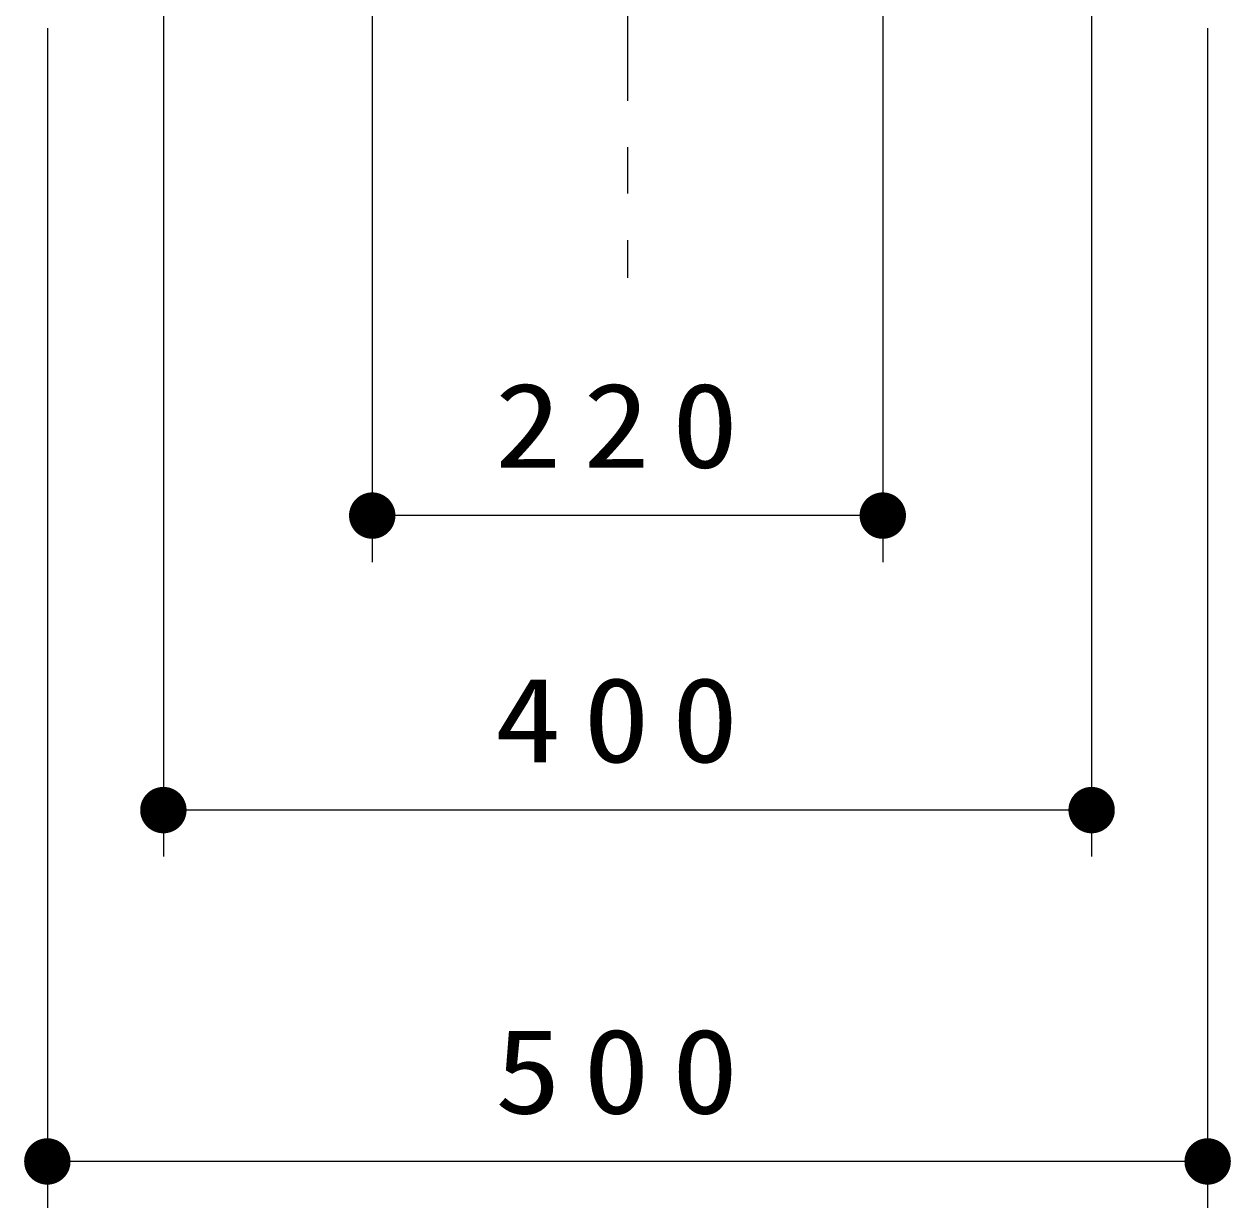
# Model space of a CAD drawing. Units: millimetres on the paper, with parts at other scales. Extents: x -365 to 0, y -26 to 257.
# Drawn here: x -199.83 to -173.83, y 48.11 to 73.61 of the extents above; entities that cross this region are included whole.
import ezdxf

# ---------------------------------------------------------------- set-up
doc = ezdxf.new("R2010")
doc.units = ezdxf.units.MM
doc.linetypes.add('USER2', pattern=[6, 3, -1, 1, -1])
doc.layers.add('CLASS1', color=7, linetype='Continuous', lineweight=25)
doc.styles.add('ＭＳ ゴシック', font='')
doc.styles.get('ＭＳ ゴシック').set_extended_font_data('MS Gothic')

# ---------------------------------------------------------------- blocks, each defined once
blk = doc.blocks.new('filled_dot')
at = {"color": 0, "linetype": 'Continuous', "lineweight": -2, "const_width": 1.25}
blk.add_lwpolyline([(-0.625, 0, 1), (0.625, 0, 1)], format="xyb", close=True, dxfattribs=at)

msp = doc.modelspace()

# ---------------------------------------------------------------- linework, layer by layer
at = {"layer": 'CLASS1', "linetype": 'USER2', "lineweight": 13}
msp.add_line((-186.832, 116.959), (-186.832, 68.146), dxfattribs=at)
at = {"layer": 'CLASS1', "lineweight": 13}
for p, q in [((-192.332, 82.504), (-192.332, 62.021)), ((-181.332, 82.504), (-181.332, 62.021)), ((-196.832, 78.521), (-196.832, 55.676)), ((-176.832, 78.521), (-176.832, 55.676)), ((-199.332, 73.521), (-199.332, 48.106)), ((-174.332, 73.521), (-174.332, 48.106)), ((-181.332, 63.021), (-192.332, 63.021)), ((-176.832, 56.676), (-196.832, 56.676)), ((-174.332, 49.106), (-199.332, 49.106))]:
    msp.add_line(p, q, dxfattribs=at)

# ---------------------------------------------------------------- block references
at = {"layer": 'CLASS1', "lineweight": 13, "xscale": 0.4, "yscale": 0.4}
for p in [(-192.332, 63.021), (-196.832, 56.676), (-199.332, 49.106)]:
    msp.add_blockref('filled_dot', p, dxfattribs=at)
at = {"layer": 'CLASS1', "lineweight": 13, "xscale": 0.4, "yscale": 0.4, "rotation": 180}
for p in [(-181.332, 63.021), (-176.832, 56.676), (-174.332, 49.106)]:
    msp.add_blockref('filled_dot', p, dxfattribs=at)

# ---------------------------------------------------------------- texts
at = {"layer": 'CLASS1', "char_height": 1.833, "attachment_point": 8, "style": 'ＭＳ ゴシック'}
for s, insert in [('\\T1.33;\\W1.15;220', (-186.832, 64.021)), ('\\T1.33;\\W1.15;400', (-186.832, 57.676)), ('\\T1.33;\\W1.15;500', (-186.832, 50.106))]:
    msp.add_mtext(s, dxfattribs=dict(at, insert=insert))

doc.saveas('drawing.dxf')
